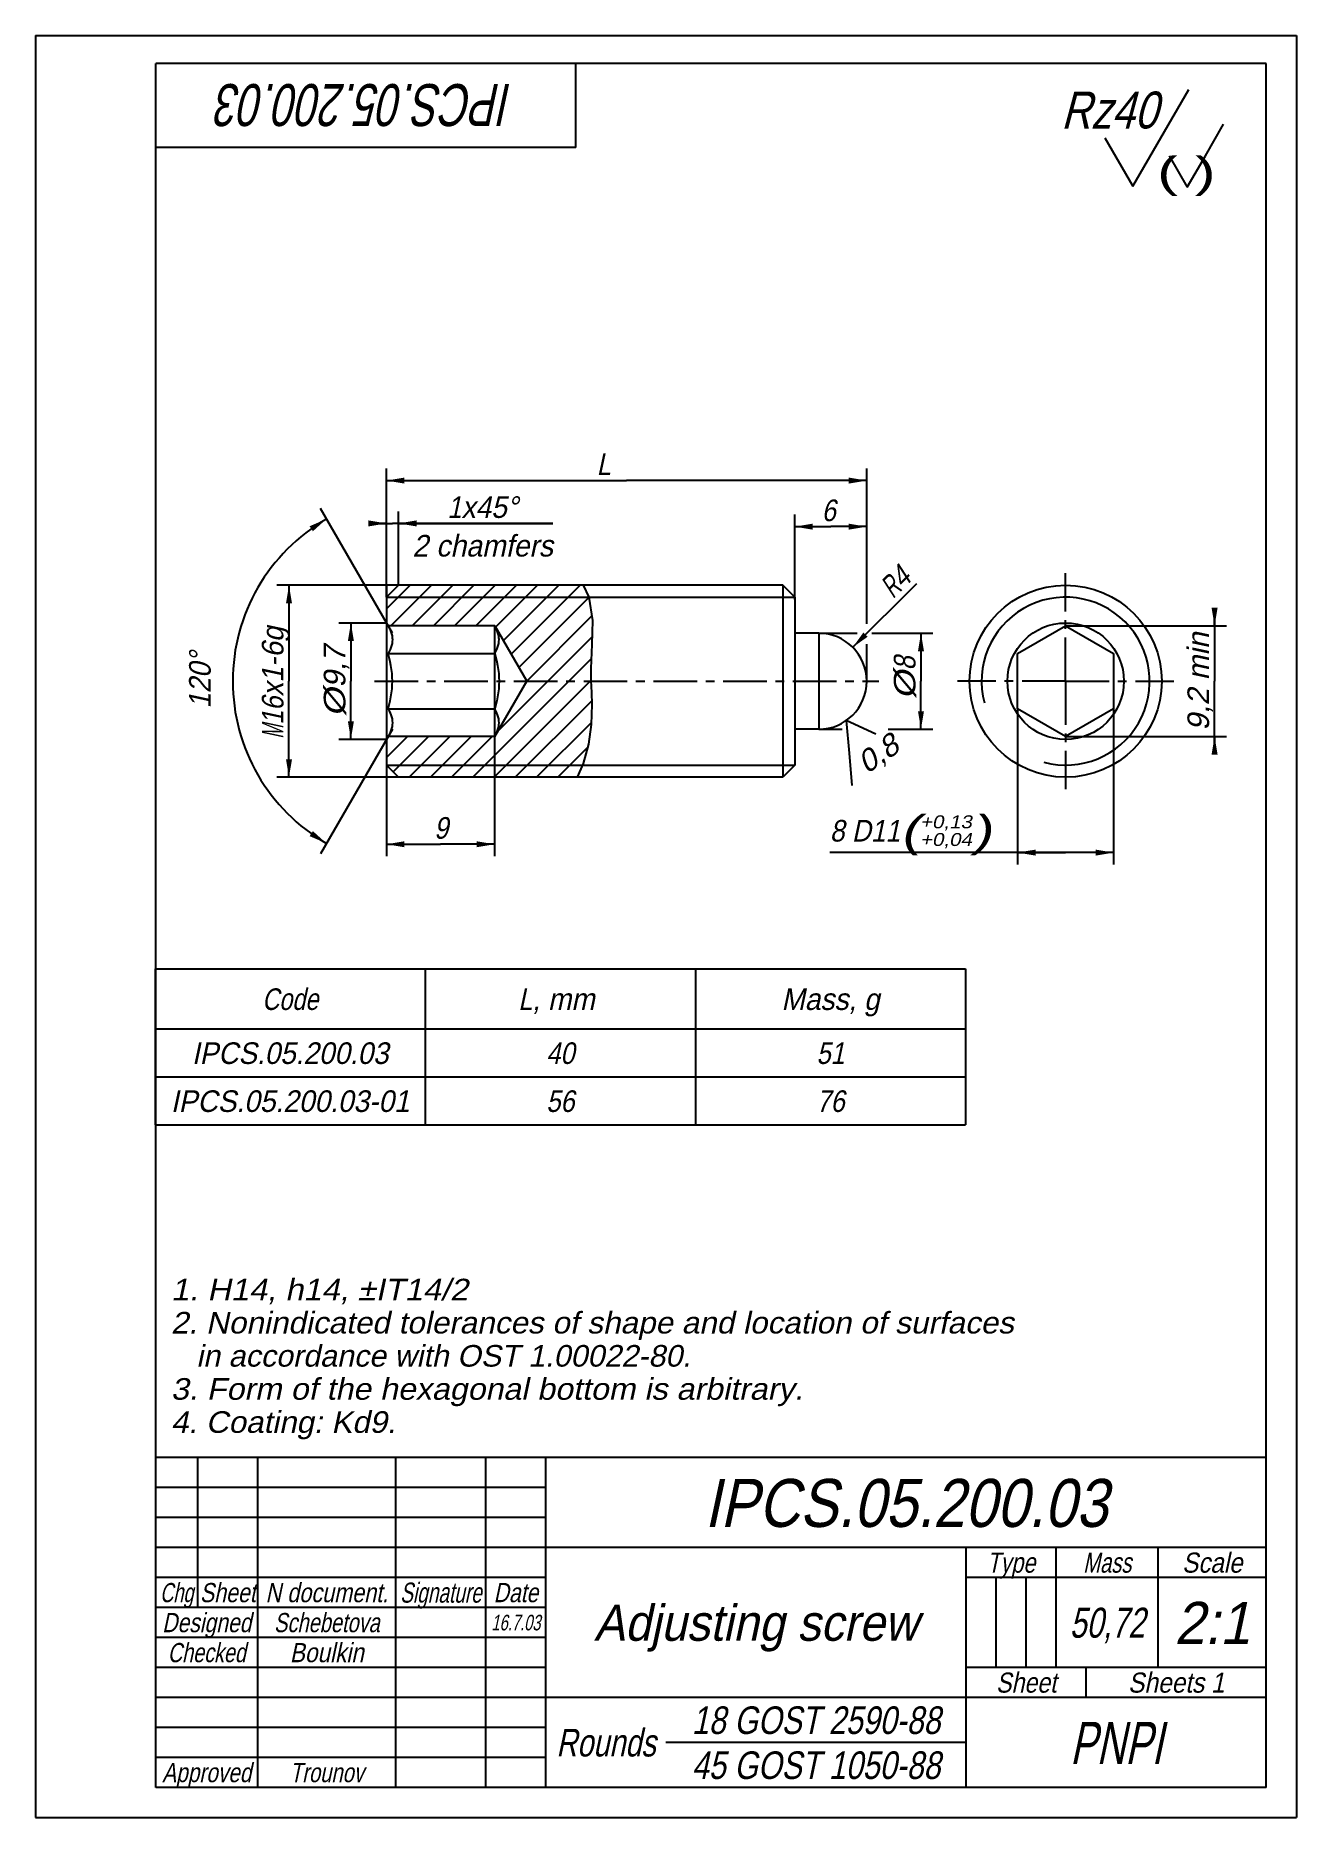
# Model space of a CAD drawing. Extents: x 0 to 210, y 0 to 297.
import ezdxf
from ezdxf.enums import TextEntityAlignment as Align

# ---------------------------------------------------------------- set-up
doc = ezdxf.new("R2010")
doc.units = 0
doc.header["$LTSCALE"] = 19.36
doc.linetypes.add('CENTER', pattern=[0.6, 0.375, -0.075, 0.075, -0.075])
doc.layers.get('0').update_dxf_attribs({"linetype": 'CONTINUOUS'})
doc.layers.add('DEFAULT_1', color=7, linetype='CENTER')
doc.styles.add('TEXTSTYLE_0', font='txt', dxfattribs={"width": 0.8})
doc.dimstyles.new('DIMSTYLE_1', dxfattribs={"dimtxt": 3.6, "dimasz": 0.18, "dimexe": 0.18, "dimexo": 0.0625, "dimgap": 0.09, "dimtad": 0, "dimtih": 1, "dimtoh": 1, "dimlfac": 0.5, "dimzin": 0, "dimtxsty": 'STANDARD', "dimcen": 0.09, "dimazin": 3, "dimtp": 0.2, "dimtm": 0.2, "dimtfac": 0, "dimtdec": 4, "dimtofl": 0, "dimtmove": 0, "dimatfit": 3, "dimtolj": 1, "dimtzin": 0})
doc.dimstyles.new('DIMSTYLE_2', dxfattribs={"dimtxt": 3.6, "dimasz": 0.18, "dimexe": 0.18, "dimexo": 0.0625, "dimgap": 0.09, "dimtad": 0, "dimtih": 1, "dimtoh": 1, "dimlfac": 0.5, "dimzin": 0, "dimtxsty": 'STANDARD', "dimcen": 0.09, "dimazin": 3, "dimtp": 0.3, "dimtm": 0.3, "dimtfac": 0, "dimtdec": 4, "dimtofl": 0, "dimtmove": 0, "dimatfit": 3, "dimtolj": 1, "dimtzin": 0})
doc.dimstyles.new('DIMSTYLE_3', dxfattribs={"dimtxt": 3.6, "dimasz": 0.18, "dimexe": 0.18, "dimexo": 0.0625, "dimgap": 0.09, "dimtad": 0, "dimtih": 1, "dimtoh": 1, "dimdec": 3, "dimlfac": 0.5, "dimzin": 0, "dimtxsty": 'STANDARD', "dimcen": 0.09, "dimazin": 3, "dimtol": 1, "dimtp": 0.13, "dimtm": -0.04, "dimtfac": 0, "dimtdec": 4, "dimtofl": 0, "dimtmove": 0, "dimatfit": 3, "dimtolj": 1, "dimtzin": 0})
doc.dimstyles.new('DIMSTYLE_4', dxfattribs={"dimtxt": 3.6, "dimasz": 0.18, "dimexe": 0.18, "dimexo": 0.0625, "dimgap": 0.09, "dimtad": 0, "dimtih": 1, "dimtoh": 1, "dimdec": 1, "dimlfac": 0.5, "dimzin": 0, "dimtxsty": 'STANDARD', "dimcen": 0.09, "dimazin": 3, "dimtp": 0.2, "dimtm": 0.2, "dimtfac": 0, "dimtdec": 4, "dimtofl": 0, "dimtmove": 0, "dimatfit": 3, "dimtolj": 1, "dimtzin": 0})
doc.dimstyles.new('DIMSTYLE_5', dxfattribs={"dimtxt": 3.6, "dimasz": 0.18, "dimexe": 0.18, "dimexo": 0.0625, "dimgap": 0.09, "dimtad": 0, "dimtih": 1, "dimtoh": 1, "dimdec": 1, "dimlfac": 0.5, "dimzin": 0, "dimtxsty": 'STANDARD', "dimcen": 0.09, "dimazin": 3, "dimtp": 0.5, "dimtm": 0.5, "dimtfac": 0, "dimtdec": 4, "dimtofl": 0, "dimtmove": 0, "dimatfit": 3, "dimtolj": 1, "dimtzin": 0})
doc.dimstyles.new('DIMSTYLE_6', dxfattribs={"dimtxt": 3.6, "dimasz": 0.18, "dimexe": 0.18, "dimexo": 0.0625, "dimgap": 0.09, "dimtad": 0, "dimtih": 1, "dimtoh": 1, "dimlfac": 0.5, "dimzin": 0, "dimtxsty": 'STANDARD', "dimcen": 0.09, "dimazin": 3, "dimtp": 0.1, "dimtm": 0.1, "dimtfac": 0, "dimtdec": 4, "dimtofl": 0, "dimtmove": 0, "dimatfit": 3, "dimtolj": 1, "dimtzin": 0})

# ---------------------------------------------------------------- blocks, each defined once
blk = doc.blocks.new('*D0')
at = {"color": 2, "linetype": 'CONTINUOUS'}
for p, q in [((60.57, 205.39), (40.2, 205.39)), ((42.2, 205.39), (42.2, 189.39)), ((42.2, 173.39), (42.2, 189.39)), ((60.35, 173.39), (40.2, 173.39))]:
    blk.add_line(p, q, dxfattribs=at)
for points in [[(42.7, 202.39), (42.2, 205.39), (41.7, 202.39)], [(41.7, 176.39), (42.2, 173.39), (42.7, 176.39)]]:
    blk.add_solid(points, dxfattribs=at)
at = {"color": 2, "linetype": 'CONTINUOUS', "style": 'TEXTSTYLE_0', "oblique": 12}
for s, p, p2 in [('x1-6g', (41.28, 186.82), (41.28, 198.52)), ('16', (41.28, 182.14), (41.28, 186.82)), ('M', (41.28, 179.8), (41.28, 182.14))]:
    blk.add_text(s, height=3.6, rotation=90, dxfattribs=at).set_placement(p, p2, align=Align.FIT)
blk = doc.blocks.new('*D1')
at = {"color": 2, "linetype": 'CONTINUOUS'}
for p, q in [((58.44, 205.39), (58.44, 224.83)), ((58.44, 222.83), (98.44, 222.83)), ((138.44, 222.83), (98.44, 222.83)), ((138.44, 198.94), (138.44, 224.83)), ((138.44, 189.39), (138.44, 195.54))]:
    blk.add_line(p, q, dxfattribs=at)
for points in [[(61.44, 223.33), (58.44, 222.83), (61.44, 222.33)], [(135.44, 222.33), (138.44, 222.83), (135.44, 223.33)]]:
    blk.add_solid(points, dxfattribs=at)
at = {"color": 2, "linetype": 'CONTINUOUS', "style": 'TEXTSTYLE_0', "oblique": 12}
blk.add_text('L', height=3.6, dxfattribs=at).set_placement((93.45, 223.75), (95.79, 223.75), align=Align.FIT)
blk = doc.blocks.new('*D2')
at = {"color": 2, "linetype": 'CONTINUOUS'}
for p, q in [((58.44, 205.39), (58.44, 160.21)), ((76.44, 198.69), (76.44, 160.21)), ((58.44, 162.21), (67.44, 162.21)), ((76.44, 162.21), (67.44, 162.21))]:
    blk.add_line(p, q, dxfattribs=at)
for points in [[(61.44, 162.71), (58.44, 162.21), (61.44, 161.71)], [(73.44, 161.71), (76.44, 162.21), (73.44, 162.71)]]:
    blk.add_solid(points, dxfattribs=at)
at = {"color": 2, "linetype": 'CONTINUOUS', "style": 'TEXTSTYLE_0', "oblique": 12}
blk.add_text('9', height=3.6, dxfattribs=at).set_placement((66.38, 163.13), (68.72, 163.13), align=Align.FIT)
blk = doc.blocks.new('*D3')
at = {"color": 2, "linetype": 'CONTINUOUS'}
for p, q in [((163.57, 184.77), (163.57, 158.82)), ((179.57, 184.77), (179.57, 158.82)), ((171.57, 160.82), (132.3, 160.82)), ((163.57, 160.82), (171.57, 160.82)), ((179.57, 160.82), (171.57, 160.82))]:
    blk.add_line(p, q, dxfattribs=at)
for points in [[(166.57, 161.32), (163.57, 160.82), (166.57, 160.32)], [(176.57, 160.32), (179.57, 160.82), (176.57, 161.32)]]:
    blk.add_solid(points, dxfattribs=at)
at = {"color": 2, "linetype": 'CONTINUOUS', "style": 'TEXTSTYLE_0', "oblique": 12}
for s, height, p, p2 in [('(', 5.1, (144, 161.92), (147.32, 161.92)), ('+0,13', 2.16, (147.32, 164.87), (155.96, 164.87)), (')', 5.1, (155.96, 161.92), (159.27, 161.92)), ('8 D11', 3.6, (132.3, 162.66), (144, 162.66)), ('+0,04', 2.16, (147.32, 161.92), (155.96, 161.92))]:
    blk.add_text(s, height=height, dxfattribs=at).set_placement(p, p2, align=Align.FIT)
blk = doc.blocks.new('*D4')
at = {"color": 2, "linetype": 'CONTINUOUS'}
for p, q in [((58.44, 199.09), (50.51, 199.09)), ((52.51, 199.09), (52.51, 189.39)), ((52.51, 179.69), (52.51, 189.39)), ((58.44, 179.69), (50.51, 179.69))]:
    blk.add_line(p, q, dxfattribs=at)
for points in [[(53.01, 196.09), (52.51, 199.09), (52.01, 196.09)], [(52.01, 182.69), (52.51, 179.69), (53.01, 182.69)]]:
    blk.add_solid(points, dxfattribs=at)
at = {"color": 2, "linetype": 'CONTINUOUS', "style": 'TEXTSTYLE_0', "oblique": 12}
for s, p, p2 in [('9,7', (51.59, 188.28), (51.59, 195.3)), ('%%c', (51.59, 183.48), (51.59, 188.28))]:
    blk.add_text(s, height=3.6, rotation=90, dxfattribs=at).set_placement(p, p2, align=Align.FIT)
blk = doc.blocks.new('*D5')
at = {"color": 2, "linetype": 'CONTINUOUS'}
for p, q in [((196.38, 198.63), (196.38, 201.63)), ((196.38, 201.63), (196.38, 189.39)), ((171.57, 198.63), (198.38, 198.63)), ((196.38, 177.15), (196.38, 189.39)), ((171.57, 180.15), (198.38, 180.15)), ((196.38, 180.15), (196.38, 177.15))]:
    blk.add_line(p, q, dxfattribs=at)
for points in [[(195.88, 201.63), (196.38, 198.63), (196.88, 201.63)], [(196.88, 177.15), (196.38, 180.15), (195.88, 177.15)]]:
    blk.add_solid(points, dxfattribs=at)
at = {"color": 2, "linetype": 'CONTINUOUS', "style": 'TEXTSTYLE_0', "oblique": 12}
for s, p, p2 in [(' min', (195.46, 188.16), (195.46, 197.52)), ('9,2', (195.46, 181.14), (195.46, 188.16))]:
    blk.add_text(s, height=3.6, rotation=90, dxfattribs=at).set_placement(p, p2, align=Align.FIT)
blk = doc.blocks.new('*D6')
at = {"color": 2, "linetype": 'CONTINUOUS'}
for p, q in [((59.43, 197.38), (47.43, 218.15)), ((59.43, 181.4), (47.43, 160.63))]:
    blk.add_line(p, q, dxfattribs=at)
for start, end in [(120, 180), (180, 240)]:
    blk.add_arc((64.04, 189.39), 31.21, start, end, dxfattribs=at)
for points in [[(48.43, 216.42), (46.18, 214.38), (45.64, 215.22)], [(48.43, 162.36), (45.64, 163.56), (46.18, 164.4)]]:
    blk.add_solid(points, dxfattribs=at)
at = {"color": 2, "linetype": 'CONTINUOUS', "style": 'TEXTSTYLE_0', "oblique": 12}
blk.add_text('120%%d', height=3.6, rotation=89.7084, dxfattribs=at).set_placement((29.13, 184.86), (29.17, 194.28), align=Align.FIT)
blk = doc.blocks.new('*D7')
at = {"color": 2, "linetype": 'CONTINUOUS'}
blk.add_line((136.11, 195.04), (146.8, 205.69), dxfattribs=at)
blk.add_solid([(137.88, 197.51), (136.11, 195.04), (138.59, 196.8)], dxfattribs=at)
at = {"color": 2, "linetype": 'CONTINUOUS', "style": 'TEXTSTYLE_0', "oblique": 12}
for s, p, p2 in [('4', (144.49, 204.69), (146.15, 206.34)), ('R', (142.83, 203.04), (144.49, 204.69))]:
    blk.add_text(s, height=3.6, rotation=44.894, dxfattribs=at).set_placement(p, p2, align=Align.FIT)
blk = doc.blocks.new('*D8')
at = {"color": 2, "linetype": 'CONTINUOUS'}
for p, q in [((130.44, 197.39), (136.83, 197.39)), ((139.28, 197.39), (149.47, 197.39)), ((147.47, 197.39), (147.47, 189.39)), ((147.47, 181.39), (147.47, 189.39)), ((130.44, 181.39), (134.32, 181.39)), ((142, 181.39), (149.47, 181.39))]:
    blk.add_line(p, q, dxfattribs=at)
for points in [[(147.97, 194.39), (147.47, 197.39), (146.97, 194.39)], [(146.97, 184.39), (147.47, 181.39), (147.97, 184.39)]]:
    blk.add_solid(points, dxfattribs=at)
at = {"color": 2, "linetype": 'CONTINUOUS', "style": 'TEXTSTYLE_0', "oblique": 12}
for s, p, p2 in [('8', (146.55, 191.2), (146.55, 193.54)), ('%%c', (146.55, 186.4), (146.55, 191.2))]:
    blk.add_text(s, height=3.6, rotation=90, dxfattribs=at).set_placement(p, p2, align=Align.FIT)
blk = doc.blocks.new('*D9')
at = {"color": 2, "linetype": 'CONTINUOUS'}
for p, q in [((126.44, 203.02), (126.44, 217.15)), ((138.44, 205.39), (138.44, 217.15)), ((126.44, 215.15), (132.44, 215.15)), ((138.44, 215.15), (132.44, 215.15))]:
    blk.add_line(p, q, dxfattribs=at)
for points in [[(129.44, 215.65), (126.44, 215.15), (129.44, 214.65)], [(135.44, 214.65), (138.44, 215.15), (135.44, 215.65)]]:
    blk.add_solid(points, dxfattribs=at)
at = {"color": 2, "linetype": 'CONTINUOUS', "style": 'TEXTSTYLE_0', "oblique": 12}
blk.add_text('6', height=3.6, dxfattribs=at).set_placement((130.94, 216.07), (133.28, 216.07), align=Align.FIT)
blk = doc.blocks.new('*D10')
at = {"color": 2, "linetype": 'CONTINUOUS'}
for p, q in [((58.44, 203.39), (58.44, 217.69)), ((60.44, 205.39), (60.44, 217.69)), ((58.44, 215.69), (55.44, 215.69)), ((55.44, 215.69), (59.44, 215.69)), ((86.17, 215.69), (59.44, 215.69)), ((60.44, 215.69), (86.17, 215.69))]:
    blk.add_line(p, q, dxfattribs=at)
for points in [[(55.44, 215.19), (58.44, 215.69), (55.44, 216.19)], [(63.44, 216.19), (60.44, 215.69), (63.44, 215.19)]]:
    blk.add_solid(points, dxfattribs=at)
at = {"color": 2, "linetype": 'CONTINUOUS', "style": 'TEXTSTYLE_0', "oblique": 12}
for s, p, p2 in [('1', (68.59, 216.61), (70.93, 216.61)), ('x45%%d', (70.93, 216.61), (80.35, 216.61)), ('2 chamfers', (62.77, 210.17), (86.17, 210.17))]:
    blk.add_text(s, height=3.6, dxfattribs=at).set_placement(p, p2, align=Align.FIT)
blk = doc.blocks.new('UGOL_BL0')
at = {"color": 2, "linetype": 'CONTINUOUS'}
for p, q in [((187.42, 279.96), (192.09, 288.04)), ((194.86, 276.97), (197.89, 282.22)), ((178.12, 279.96), (182.77, 271.91)), ((182.77, 271.91), (187.42, 279.96)), ((188.82, 276.97), (191.84, 271.74)), ((191.84, 271.74), (194.86, 276.97))]:
    blk.add_line(p, q, dxfattribs=at)
at = {"color": 2, "linetype": 'CONTINUOUS', "style": 'TEXTSTYLE_0', "oblique": 15}
blk.add_text('Rz40', height=6.16, dxfattribs=at).set_placement((170.8, 281.52), (186.82, 281.52), align=Align.FIT)
at = {"color": 2, "linetype": 'CONTINUOUS', "style": 'TEXTSTYLE_0'}
blk.add_text('( )', height=5, dxfattribs=at).set_placement((186.81, 271.8), (196.56, 271.8), align=Align.FIT)
blk = doc.blocks.new('STANDARD_BL1')
at = {"color": 2, "linetype": 'CONTINUOUS'}
for p, q in [((139.95, 180.54), (135.03, 182.84)), ((135.03, 182.84), (135.5, 177.42)), ((135.5, 177.42), (135.98, 171.99))]:
    blk.add_line(p, q, dxfattribs=at)
at = {"color": 2, "linetype": 'CONTINUOUS', "style": 'TEXTSTYLE_0', "oblique": 15}
blk.add_text('0,8', height=3.6, rotation=35, dxfattribs=at).set_placement((138.45, 173.83), (144.2, 177.85), align=Align.FIT)

msp = doc.modelspace()

# ---------------------------------------------------------------- linework, layer by layer
at = {"color": 7, "linetype": 'CONTINUOUS'}
for p, q in [((0, 297), (0, 0)), ((0, 297), (210, 297)), ((210, 297), (210, 0)), ((90, 292.3499), (20, 292.3499)), ((20, 278.3499), (20, 292.3499)), ((20, 5), (20, 292.3499)), ((205, 292.3499), (20, 292.3499)), ((90, 278.3499), (90, 292.3499)), ((205, 5), (205, 292.3499)), ((90, 278.3499), (20, 278.3499)), ((60.44, 205.3904), (58.44, 203.3904)), ((124.44, 205.3904), (60.44, 205.3904)), ((91.2238, 205.3904), (92.1439, 203.4046)), ((124.44, 205.3904), (124.44, 173.3904)), ((126.44, 203.3904), (124.44, 205.3904)), ((58.44, 203.3904), (58.44, 175.3904)), ((92.1439, 203.4046), (92.7519, 199.4881)), ((126.44, 203.3904), (126.44, 175.3904)), ((58.7069, 198.628), (58.44, 199.0904)), ((92.7519, 199.4881), (92.6487, 195.4941)), ((76.476, 198.628), (58.7069, 198.628)), ((76.476, 198.628), (81.8093, 189.3904)), ((130.44, 197.3904), (126.44, 197.3904)), ((163.5693, 194.0092), (171.5693, 198.628)), ((171.5693, 198.628), (179.5693, 194.0092)), ((58.7069, 194.0092), (76.476, 194.0092)), ((92.6487, 195.4941), (92.4602, 191.4898)), ((163.5693, 184.7716), (163.5693, 194.0092)), ((179.5693, 194.0092), (179.5693, 184.7716)), ((92.4602, 191.4898), (92.5038, 189.4838)), ((76.476, 180.1528), (81.8093, 189.3904)), ((92.5038, 189.4838), (92.6019, 187.4834)), ((92.6019, 187.4834), (92.6711, 185.4797)), ((58.7069, 184.7716), (76.476, 184.7716)), ((92.6711, 185.4797), (92.5544, 182.1616)), ((171.5693, 180.1528), (163.5693, 184.7716)), ((179.5693, 184.7716), (171.5693, 180.1528)), ((92.5544, 182.1616), (92.08, 178.8722)), ((130.44, 181.3904), (126.44, 181.3904)), ((58.7069, 180.1528), (58.44, 179.6904)), ((76.476, 180.1528), (58.7069, 180.1528)), ((92.08, 178.8722), (91.1949, 175.6737)), ((58.44, 175.3904), (60.44, 173.3904)), ((91.1949, 175.6737), (90.1982, 173.3904)), ((126.44, 175.3904), (124.44, 173.3904)), ((124.44, 173.3904), (60.44, 173.3904)), ((205, 60), (20, 60)), ((20, 5), (20, 60)), ((27, 35), (27, 60)), ((37, 5), (37, 60)), ((60, 5), (60, 60)), ((75, 5), (75, 60)), ((85, 5), (85, 60)), ((205, 5), (205, 60)), ((85, 55), (20, 55)), ((85, 50), (20, 50)), ((205, 45), (20, 45)), ((155, 5), (155, 45)), ((170, 25), (170, 45)), ((187, 25), (187, 45)), ((85, 40), (20, 40)), ((205, 40), (155, 40)), ((160, 25), (160, 40)), ((165, 25), (165, 40)), ((85, 35), (20, 35)), ((85, 30), (20, 30)), ((85, 25), (20, 25)), ((205, 25), (155, 25)), ((175, 20), (175, 25)), ((205, 20), (20, 20)), ((85, 15), (20, 15)), ((155, 12.5), (105, 12.5)), ((85, 10), (20, 10)), ((205, 5), (20, 5)), ((205, 5), (20, 5)), ((0, 0), (210, 0))]:
    msp.add_line(p, q, dxfattribs=at)
at = {"color": 2, "linetype": 'CONTINUOUS'}
for p, q in [((62.4042, 205.3904), (58.44, 201.4261)), ((65.9397, 205.3904), (59.1773, 198.628)), ((69.4752, 205.3904), (62.7129, 198.628)), ((73.0108, 205.3904), (66.2484, 198.628)), ((76.5463, 205.3904), (69.7839, 198.628)), ((80.0818, 205.3904), (73.3195, 198.628)), ((83.6174, 205.3904), (76.6147, 198.3877)), ((87.1529, 205.3904), (77.9088, 196.1463)), ((90.6884, 205.3904), (79.2029, 193.9048)), ((58.44, 203.3904), (126.44, 203.3904)), ((92.1565, 203.3229), (80.497, 191.6634)), ((92.6317, 200.2625), (81.7911, 189.4219)), ((92.6818, 196.7772), (77.0477, 181.143)), ((92.5358, 193.0956), (72.8306, 173.3904)), ((92.5029, 189.5271), (76.3661, 173.3904)), ((92.6484, 186.1371), (79.9017, 173.3904)), ((92.567, 182.5202), (83.4372, 173.3904)), ((61.9153, 180.1528), (58.44, 176.6774)), ((65.4508, 180.1528), (59.5642, 174.2661)), ((68.9864, 180.1528), (62.224, 173.3904)), ((72.5219, 180.1528), (65.7595, 173.3904)), ((76.0574, 180.1528), (69.2951, 173.3904)), ((91.9367, 178.3543), (86.9727, 173.3904)), ((58.44, 175.3904), (126.44, 175.3904)), ((19.907, 141.4275), (154.907, 141.4275)), ((19.907, 141.4275), (19.907, 115.4275)), ((19.907, 141.4275), (19.907, 115.4275)), ((64.907, 141.4275), (64.907, 115.4275)), ((109.907, 141.4275), (109.907, 115.4275)), ((154.907, 141.4275), (154.907, 115.4275)), ((19.907, 131.4275), (154.907, 131.4275)), ((19.907, 131.4275), (154.907, 131.4275)), ((19.907, 123.4275), (154.907, 123.4275)), ((19.907, 115.4275), (154.907, 115.4275))]:
    msp.add_line(p, q, dxfattribs=at)
at = {"color": 9, "linetype": 'CONTINUOUS'}
msp.add_line((130.44, 197.3904), (130.44, 181.3904), dxfattribs=at)
at = {"color": 7, "linetype": 'CONTINUOUS'}
for points in [[(58.7069, 198.628), (58.8946, 198.2836), (59.0538, 197.946), (59.1846, 197.6163), (59.2869, 197.291), (59.3611, 196.9668), (59.4062, 196.6437), (59.4213, 196.3205), (59.4066, 195.9974), (59.3619, 195.6745), (59.2881, 195.3506), (59.1863, 195.0255), (59.0557, 194.6955), (58.8959, 194.3562), (58.7069, 194.0092)], [(76.476, 194.0092), (76.664, 194.3544), (76.8234, 194.6924), (76.9541, 195.022), (77.0563, 195.3472), (77.1304, 195.6715), (77.1754, 195.9949), (77.1903, 196.3185), (77.1754, 196.6422), (77.1304, 196.9657), (77.0562, 197.2902), (76.9539, 197.6157), (76.823, 197.9456), (76.6638, 198.2834), (76.476, 198.628)], [(58.7069, 184.7716), (58.8956, 185.4646), (59.0553, 186.1423), (59.1859, 186.802), (59.2878, 187.4521), (59.3617, 188.1), (59.4065, 188.7457), (59.4213, 189.3916), (59.4064, 190.0375), (59.3615, 190.6832), (59.2875, 191.3309), (59.1856, 191.9806), (59.055, 192.6397), (58.8954, 193.3169), (58.7069, 194.0092)], [(76.476, 194.0092), (76.6641, 193.3186), (76.8235, 192.6422), (76.9543, 191.9825), (77.0564, 191.3319), (77.1305, 190.6833), (77.1755, 190.0366), (77.1903, 189.3895), (77.1754, 188.7424), (77.1304, 188.0958), (77.0562, 187.4473), (76.9541, 186.7971), (76.8234, 186.138), (76.664, 185.4619), (76.476, 184.7716)], [(58.7069, 184.7716), (58.8953, 184.4256), (59.0549, 184.0871), (59.1855, 183.7575), (59.2875, 183.4325), (59.3615, 183.1083), (59.4064, 182.785), (59.4213, 182.4614), (59.4063, 182.1377), (59.3612, 181.8141), (59.2869, 181.4895), (59.1843, 181.1637), (59.0534, 180.8338), (58.8943, 180.4965), (58.7069, 180.1528)], [(76.476, 180.1528), (76.6637, 180.4973), (76.823, 180.835), (76.9538, 181.1647), (77.0561, 181.49), (77.1303, 181.8144), (77.1754, 182.1378), (77.1903, 182.4614), (77.1755, 182.7849), (77.1306, 183.1083), (77.0565, 183.4326), (76.9544, 183.758), (76.8236, 184.0879), (76.6642, 184.4262), (76.476, 184.7716)]]:
    msp.add_lwpolyline(points, dxfattribs=at)
for radius in [16, 9.7]:
    msp.add_circle((171.5693, 189.3904), radius, dxfattribs=at)
at = {"color": 2, "linetype": 'CONTINUOUS'}
msp.add_arc((171.5693, 189.3904), 14, 255, 195, dxfattribs=at)
at = {"color": 7, "linetype": 'CONTINUOUS'}
msp.add_arc((130.44, 189.3904), 8, 270, 90, dxfattribs=at)
at = {"layer": 'DEFAULT_1', "color": 2, "linetype": 'CENTER'}
for p, q in [((171.5693, 189.3904), (171.5693, 207.3904)), ((56.44, 189.3904), (140.44, 189.3904)), ((171.5693, 189.3904), (153.5693, 189.3904)), ((171.5693, 189.3904), (171.5693, 171.3904)), ((171.5693, 189.3904), (189.5693, 189.3904))]:
    msp.add_line(p, q, dxfattribs=at)

# ---------------------------------------------------------------- block references
at = {"color": 2, "linetype": 'CONTINUOUS'}
for name in ['UGOL_BL0', 'STANDARD_BL1']:
    msp.add_blockref(name, (0, 0), dxfattribs=at)

# ---------------------------------------------------------------- texts
at = {"color": 2, "linetype": 'CONTINUOUS', "style": 'TEXTSTYLE_0', "oblique": 12}
msp.add_text('IPCS.05.200.03', height=7, rotation=180, dxfattribs=at).set_placement((79.5, 288.9281), (30.5, 288.9281), align=Align.FIT)
for s, height, p, p2 in [('Code', 3.6, (37.727, 134.5873), (47.087, 134.5873)), ('L', 3.6, (80.387, 134.5873), (82.727, 134.5873)), (', mm ', 3.6, (82.727, 134.5873), (94.427, 134.5873)), ('Mass, g', 3.6, (124.217, 134.5873), (140.597, 134.5873)), ('CODE', 0.000001, (42.407, 131.4275), (42.407, 131.4275)), ('L', 0.000001, (87.407, 131.4275), (87.407, 131.4275)), ('MASS:FID_599', 0.000001, (132.407, 131.4275), (132.407, 131.4275)), ('IPCS.05.200.03', 3.6, (26.027, 125.5873), (58.787, 125.5873)), ('40', 3.6, (85.067, 125.5873), (89.747, 125.5873)), ('51', 3.6, (130.067, 125.5873), (134.747, 125.5873)), ('VINT_PODZHIMNOI_KOROT', 0.000001, (19.907, 127.4275), (19.907, 127.4275)), ('VINT_PODZHIMNOI_DLIN', 0.000001, (19.907, 119.4275), (19.907, 119.4275)), ('IPCS.05.200.03-01', 3.6, (22.517, 117.5873), (62.297, 117.5873)), ('56', 3.6, (85.067, 117.5873), (89.747, 117.5873)), ('76', 3.6, (130.067, 117.5873), (134.747, 117.5873)), ('1. H14, h14, %%pIT14/2 ', 3.6, (22.5317, 86.1766), (73.5317, 86.1766)), ('2. Nonindicated tolerances of shape and location of surfaces', 3.6, (22.5317, 80.656), (162.9317, 80.656)), ('   in accordance with OST 1.00022-80.', 3.6, (22.5317, 75.1354), (109.1117, 75.1354)), ('3. Form of the hexagonal bottom is arbitrary.', 3.6, (22.5317, 69.6147), (127.8317, 69.6147)), ('4. Coating: Kd9.', 3.6, (22.5317, 64.0941), (59.9717, 64.0941)), ('IPCS.05.200.03', 8, (111.4, 48.4106), (178.6, 48.4106)), ('Type', 3.35, (158.48, 40.7876), (166.52, 40.7876)), ('Mass', 3.35, (174.48, 40.7876), (182.52, 40.7876)), ('Scale', 3.35, (190.975, 40.7876), (201.025, 40.7876)), ('Chg', 3.2, (20.716, 35.8643), (26.284, 35.8643)), ('Sheet', 3.2, (27.36, 35.8643), (36.64, 35.8643)), ('N document.', 3.2, (38.292, 35.8643), (58.708, 35.8643)), ('Signature', 3.35, (60.7163, 35.7876), (74.2837, 35.7876)), ('Date', 3.2, (76.288, 35.8643), (83.712, 35.8643)), ('Adjusting screw', 6, (93, 29.433), (147, 29.433)), ('2:1', 7, (189.7, 28.9218), (202.3, 28.9218)), ('Designed', 3.2, (21.076, 30.8643), (35.924, 30.8643)), ('Schebetova', 3.2, (39.7, 30.8643), (57.3, 30.8643)), ('16.7.03', 2.6, (75.905, 31.171), (84.095, 31.171)), ('50,72', 5, (172.25, 29.9441), (184.75, 29.9441)), ('Checked', 3.2, (22.004, 25.8643), (34.996, 25.8643)), ('Boulkin', 3.2, (42.34, 25.8643), (54.66, 25.8643)), ('Sheet', 3.35, (159.975, 20.7876), (170.025, 20.7876)), ('Sheets 1', 3.35, (181.96, 20.7876), (198.04, 20.7876)), ('18 GOST 2590-88', 4.6, (109.3, 13.8986), (150.7, 13.8986)), ('Rounds', 4.6, (86.72, 10.1486), (103.28, 10.1486)), ('PNPI', 7, (172.3, 8.9218), (187.7, 8.9218)), ('Approved', 3.2, (21.076, 5.8643), (35.924, 5.8643)), ('Trounov', 3.2, (42.34, 5.8643), (54.66, 5.8643)), ('45 GOST 1050-88', 4.6, (109.3, 6.3986), (150.7, 6.3986))]:
    msp.add_text(s, height=height, dxfattribs=at).set_placement(p, p2, align=Align.FIT)

# ---------------------------------------------------------------- dimensions: what is measured, and where the dimension line sits
at = {"color": 2, "linetype": 'CONTINUOUS'}
for base, p1, p2, dimstyle, picture, middle in [((138.44, 222.8301), (58.44, 205.3904), (138.44, 189.3904), 'DIMSTYLE_2', '*D1', (94.6211, 225.5502)), ((60.44, 215.693), (58.44, 203.3904), (60.44, 205.3904), 'DIMSTYLE_6', '*D10', (74.4732, 215.1927)), ((138.44, 215.1474), (126.44, 203.0173), (138.44, 205.3904), 'DIMSTYLE_6', '*D9', (132.1091, 217.8676)), ((76.44, 162.2102), (58.44, 205.3904), (76.44, 198.6904), 'DIMSTYLE_1', '*D2', (67.5485, 164.9303))]:
    dim = msp.add_linear_dim(base=base, p1=p1, p2=p2, dimstyle=dimstyle, dxfattribs=at)
    dim.commit()
    dim.dimension.update_dxf_attribs({"geometry": picture, "text_midpoint": middle})
dim = msp.add_angular_dim_2l(base=(32.8297, 189.3904), line1=((59.4257, 197.383), (47.435, 218.1516)), line2=((47.435, 160.6291), (59.4257, 181.3977)), dimstyle='DIMSTYLE_5', dxfattribs=at)
dim.commit()
dim.dimension.update_dxf_attribs({"geometry": '*D6', "text_midpoint": (27.3497, 189.5771)})
dim = msp.add_radius_dim(center=(130.44, 189.3904), mpoint=(136.1073, 195.0367), dimstyle='DIMSTYLE_6', dxfattribs=at)
dim.commit()
dim.dimension.update_dxf_attribs({"geometry": '*D7', "text_midpoint": (143.2222, 205.9651)})
for base, p1, p2, angle, dimstyle, picture, middle in [((42.1986, 205.3904), (60.3533, 173.3904), (60.5705, 205.3904), 90, 'DIMSTYLE_1', '*D0', (39.4785, 189.1648)), ((52.5079, 199.0904), (58.44, 179.6904), (58.44, 199.0904), 90, 'DIMSTYLE_1', '*D4', (49.7878, 189.394)), ((196.383, 180.1528), (171.5693, 198.628), (171.5693, 180.1528), 270, 'DIMSTYLE_4', '*D5', (193.6629, 189.3333)), ((147.4676, 197.3904), (130.44, 181.3904), (130.44, 197.3904), 90, 'DIMSTYLE_1', '*D8', (144.7475, 189.9739)), ((163.5693, 160.8209), (179.5693, 184.7716), (163.5693, 184.7716), 180, 'DIMSTYLE_3', '*D3', (145.785, 164.4772))]:
    dim = msp.add_linear_dim(base=base, p1=p1, p2=p2, angle=angle, dimstyle=dimstyle, dxfattribs=at)
    dim.commit()
    dim.dimension.update_dxf_attribs({"geometry": picture, "text_midpoint": middle})

doc.saveas('drawing.dxf')
